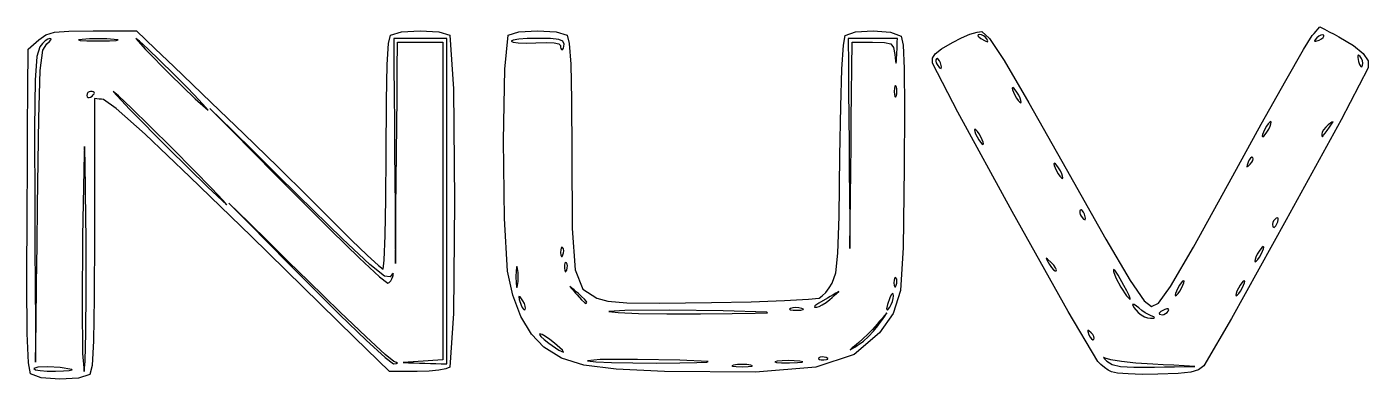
# Model space of a CAD drawing. Extents: x 35 to 641, y 65 to 139.
# Drawn here: x 35.3 to 318.6, y 64.8 to 139.2 of the extents above; entities that cross this region are included whole.
import ezdxf

# ---------------------------------------------------------------- set-up
doc = ezdxf.new("R2010")
doc.units = 0
doc.layers.get('0').update_dxf_attribs({"linetype": 'CONTINUOUS'})

msp = doc.modelspace()

# ---------------------------------------------------------------- linework, layer by layer
at = {"color": 7}
for points in [[(264.4, 66.32064), (263.678008, 66.706672), (262.894952, 67.247304), (262.145232, 67.870832), (261.52324, 68.505576), (255.256976, 79.089944), (243.437792, 100.189256), (231.93112, 121.211738), (226.602376, 131.565622), (226.607976, 132.579053), (227.18108, 133.51096), (228.514096, 134.561294), (230.799304, 135.930006), (232.69748, 136.90568), (234.5088, 137.667649), (236.028152, 138.139907), (237.050408, 138.246445), (238.627616, 136.791511), (241.738152, 132.090521), (246.956856, 123.205881), (254.858552, 109.2), (263.200272, 94.395472), (268.373488, 85.606072), (271.294208, 81.35612), (272.878448, 80.169904), (274.340272, 80.813464), (276.885312, 84.341192), (281.707336, 92.675184), (290.000128, 107.737512), (296.028256, 118.676937), (301.205128, 127.91353), (304.979504, 134.474423), (306.800128, 137.386753), (307.200128, 137.849637), (307.600128, 138.312521), (308.000128, 138.775405), (308.400128, 139.238289), (309.400128, 138.716017), (310.400128, 138.193745), (311.400128, 137.671472), (312.400128, 137.1492), (315.495568, 135.32167), (317.56792, 133.60933), (318.609944, 132.019853), (318.614744, 130.560906), (312.878408, 119.573165), (301.31756, 98.42104), (289.721648, 77.598624), (283.880104, 67.6), (282.799544, 66.7662), (281.165264, 66.253816), (278.4634, 65.968288), (274.18008, 65.815064), (270.87784, 65.797704), (267.933232, 65.887248), (265.667144, 66.06708), (264.4, 66.32064)], [(36.072549, 65.912584), (35.65615, 68.239904), (35.409262, 74.415768), (35.319529, 85.057504), (35.374593, 100.78244), (35.430945, 109.22176), (35.487297, 117.661078), (35.543649, 126.100398), (35.600001, 134.539718), (36.161154, 135.022253), (36.722306, 135.504789), (37.283459, 135.987324), (37.844612, 136.469859), (39.310019, 137.530199), (41.138549, 138.109378), (44.184674, 138.351334), (49.302865, 138.4), (51.606275, 138.4), (53.909686, 138.4), (56.213097, 138.4), (58.516507, 138.4), (62.451944, 134.61629), (66.387381, 130.832581), (70.322817, 127.048871), (74.258254, 123.265162), (81.158592, 116.594383), (88.30984, 109.619544), (94.86772, 103.167504), (99.987992, 98.06516), (103.914432, 94.157048), (107.221792, 90.95664), (109.562248, 88.7942), (110.587992, 88), (110.825624, 89.912688), (111.020224, 95.120496), (111.151712, 102.828064), (111.2, 112.24), (111.25096, 123.58219), (111.415856, 131.245842), (111.71284, 135.706572), (112.16, 137.44), (114.465624, 138.151238), (118.4, 138.388319), (122.334384, 138.151239), (124.64, 137.44), (125.416536, 126.10173), (125.675384, 102.4), (125.416536, 78.698272), (124.64, 67.36), (123.822224, 66.968336), (122.318, 66.665192), (120.262144, 66.469448), (117.78948, 66.400008), (116.316848, 66.400008), (114.844216, 66.400008), (113.371592, 66.400008), (111.89896, 66.400008), (104.597256, 73.550008), (97.295552, 80.700008), (89.993856, 87.850008), (82.692152, 95), (69.765239, 107.5558), (60.278029, 116.537563), (54.21051, 121.963832), (51.542674, 123.853138), (51.057006, 123.916422), (50.571337, 123.979706), (50.085668, 124.042991), (49.6, 124.106276), (49.6, 116.932991), (49.6, 109.759704), (49.6, 102.586424), (49.6, 95.413136), (49.549984, 81.91488), (49.386619, 72.884352), (49.089946, 67.704936), (48.64, 65.76), (46.257527, 65.000824), (42.277658, 64.78644), (38.337098, 65.096984), (36.072549, 65.912584)], [(39.552904, 135.665062), (40.084257, 136.105737), (40.383052, 136.466612), (40.428114, 136.710446), (40.198267, 136.8), (39.747619, 136.659704), (39.19149, 136.277711), (38.600525, 135.712361), (38.045363, 135.021995), (37.399178, 132.997113), (37.047408, 127.934145), (36.928894, 117.865101), (36.98247, 100.821992), (37.028086, 92.716496), (37.073702, 84.611), (37.119318, 76.505496), (37.164934, 68.4), (37.269316, 76.666264), (37.373698, 84.932536), (37.478082, 93.1988), (37.582464, 101.465064), (37.85005, 119.966085), (38.161442, 129.989694), (38.675955, 134.300988), (39.552904, 135.665062)], [(53.8, 136.585764), (52.211562, 136.680505), (50.4, 136.712085), (48.588438, 136.680505), (47, 136.585764), (46.216406, 136.466859), (46.59625, 136.369487), (48.027969, 136.303695), (50.4, 136.279527), (52.772031, 136.303695), (54.20375, 136.369487), (54.583594, 136.466859), (53.8, 136.585764)], [(66.4, 129.2), (63.422189, 132.150938), (60.909095, 134.5675), (59.125334, 136.200313), (58.335522, 136.8), (60.395991, 134.428876), (65.527346, 129.211209), (70.874959, 123.990554), (73.5842, 121.610469), (73.136183, 122.206091), (71.632323, 123.835575), (69.308352, 126.249889), (66.4, 129.2)], [(124, 102.4), (124, 111), (124, 119.6), (124, 128.2), (124, 136.8), (122.6, 136.8), (121.2, 136.8), (119.8, 136.8), (118.4, 136.8), (117, 136.8), (115.6, 136.8), (114.2, 136.8), (112.8, 136.8), (112.84688, 130.85), (112.89376, 124.9), (112.94064, 118.95), (112.98752, 113), (113.0344, 107.05), (113.08128, 101.1), (113.12816, 95.15), (113.17504, 89.2), (113.2312, 95.05), (113.28736, 100.9), (113.34352, 106.75), (113.39968, 112.6), (113.45584, 118.45), (113.512, 124.3), (113.56816, 130.15), (113.62432, 136), (114.821296, 136), (116.018272, 136), (117.215256, 136), (118.412232, 136), (119.609208, 136), (120.806192, 136), (122.003168, 136), (123.200152, 136), (123.200152, 127.610452), (123.200152, 119.220904), (123.200152, 110.83136), (123.200152, 102.441808), (123.200152, 94.052256), (123.200152, 85.662712), (123.200152, 77.273168), (123.200152, 68.883616), (122.150152, 68.810176), (121.100152, 68.736736), (120.050152, 68.663296), (119.000152, 68.589856), (117.950152, 68.516416), (116.900152, 68.442976), (115.850152, 68.369536), (114.800152, 68.296096), (115.950152, 68.259136), (117.100152, 68.222096), (118.250152, 68.185136), (119.400152, 68.148096), (120.550152, 68.111136), (121.700152, 68.074096), (122.850152, 68.037136), (124, 68), (124, 76.6), (124, 85.2), (124, 93.8), (124, 102.4)], [(170, 66.442672), (159.766576, 66.926008), (152.944416, 67.77396), (148.275328, 69.239872), (144.501136, 71.577096), (141.877304, 74.288432), (139.649776, 78.0186), (137.930496, 82.533744), (136.831392, 87.6), (136.18028, 98.724112), (135.996144, 115.182957), (136.261784, 130.310322), (136.96, 137.44), (139.265624, 138.151239), (143.2, 138.388319), (147.134384, 138.151239), (149.44, 137.44), (149.886896, 135.724397), (150.183912, 131.32407), (150.348968, 123.775285), (150.400008, 112.614305), (150.517352, 96.648008), (151.154952, 87.860984), (152.741184, 83.773256), (155.704408, 81.904824), (158.026624, 81.284272), (162.048664, 80.952784), (168.955784, 80.86488), (179.9332, 80.975064), (188.303504, 81.146312), (195.372824, 81.385024), (200.396432, 81.659584), (202.6296, 81.938392), (203.292816, 82.390416), (204.0418, 83.136608), (204.784688, 84.073336), (205.4296, 85.096944), (206.155024, 87.234792), (206.605808, 91.406176), (206.8746, 99.144496), (207.05404, 111.983137), (207.218256, 122.421698), (207.461928, 130.271937), (207.776144, 135.327774), (208.152, 137.383137), (210.332584, 138.18651), (214.043664, 138.422814), (217.758744, 138.108153), (219.951344, 137.258634), (220.38112, 135.327407), (220.630632, 130.424095), (220.71388, 121.988052), (220.64484, 109.458632), (220.420264, 92.632224), (219.814608, 83.51036), (218.306632, 78.643224), (215.375104, 74.580984), (210.08544, 69.983592), (201.98964, 67.315344), (189.2428, 66.245336), (170, 66.442672)], [(148.8, 135.6), (148.55, 136.189286), (147.666664, 136.557142), (145.95, 136.746429), (143.2, 136.8), (141.025496, 136.752656), (139.244504, 136.62375), (138.040848, 136.432969), (137.59832, 136.2), (138.008168, 135.988198), (139.125176, 135.855052), (140.77876, 135.811444), (142.79832, 135.86826), (145.033584, 135.92702), (146.663608, 135.844533), (147.661408, 135.623909), (148, 135.26826), (148.03152, 134.93113), (148.117464, 134.65505), (148.244648, 134.46851), (148.4, 134.4), (148.555312, 134.494687), (148.682496, 134.7525), (148.76844, 135.134062), (148.8, 135.6)], [(213.962168, 136), (216.456304, 135.955704), (217.781776, 135.665207), (218.362232, 134.892108), (218.62128, 133.400002), (218.807992, 131.9672), (218.918488, 131.532423), (218.993048, 132.131437), (219.072008, 133.800002), (219.104008, 134.550002), (219.136008, 135.300002), (219.168008, 136.050002), (219.2, 136.8), (217.9, 136.8), (216.6, 136.8), (215.3, 136.8), (214, 136.8), (212.7, 136.8), (211.4, 136.8), (210.1, 136.8), (208.8, 136.8), (208.84664, 131.25), (208.89328, 125.7), (208.93992, 120.15), (208.98656, 114.6), (209.0332, 109.05), (209.07984, 103.5), (209.12648, 97.95), (209.17312, 92.4), (209.22968, 97.85), (209.28624, 103.3), (209.3428, 108.75), (209.39936, 114.2), (209.45592, 119.65), (209.51248, 125.1), (209.56904, 130.55), (209.6256, 136), (210.709712, 136), (211.793832, 136), (212.877944, 136), (213.962168, 136)], [(238, 136.8), (237.73284, 137.109658), (237.370928, 137.361402), (236.961744, 137.529381), (236.552784, 137.587749), (236.248496, 137.527085), (236.191296, 137.365852), (236.376656, 137.11863), (236.8, 136.8), (237.7222, 136.241314), (238.206528, 136.055086), (238.287592, 136.241314), (238, 136.8)], [(309.221168, 137.445498), (308.969424, 137.540946), (308.615048, 137.469778), (308.205104, 137.249912), (307.786664, 136.899273), (307.365464, 136.434929), (307.288904, 136.216267), (307.5732, 136.227147), (308.234464, 136.451435), (308.75612, 136.698862), (309.116032, 136.96876), (309.281824, 137.228511), (309.221168, 137.445498)], [(316.93476, 132.98524), (316.58072, 133.25885), (316.406752, 133.182178), (316.409152, 132.744697), (316.584784, 131.935871), (316.808112, 131.263177), (317.038592, 130.882906), (317.25348, 130.81781), (317.430024, 131.090633), (317.499144, 131.564777), (317.428744, 132.080038), (317.235136, 132.574247), (316.93476, 132.98524)], [(228.276064, 131.634502), (228.06204, 132.083752), (227.829496, 132.39437), (227.60648, 132.538361), (227.421064, 132.487729), (227.314632, 132.272361), (227.306632, 131.967817), (227.392384, 131.614602), (227.567048, 131.253226), (228.08668, 130.576094), (228.4202, 130.436594), (228.504376, 130.80073), (228.276064, 131.634502)], [(49.6, 125.247214), (49.536875, 125.384194), (49.365, 125.496369), (49.110625, 125.572163), (48.8, 125.6), (48.489375, 125.53315), (48.235, 125.351131), (48.063125, 125.081743), (48, 124.752786), (48.063128, 124.462842), (48.235003, 124.29968), (48.489378, 124.274872), (48.8, 124.4), (49.110625, 124.619814), (49.365, 124.85282), (49.536875, 125.07122), (49.6, 125.247214)], [(66, 113.6), (61.311876, 118.259375), (57.403186, 122.075), (54.682209, 124.653125), (53.557222, 125.6), (56.999859, 121.852525), (65.155058, 113.607319), (73.519534, 105.360208), (77.589998, 101.607024), (76.79613, 102.551168), (74.34631, 105.127064), (70.620834, 108.941176), (66, 113.6)], [(218.929824, 126.6), (218.773152, 126.830469), (218.644848, 126.71875), (218.558152, 126.297656), (218.526312, 125.6), (218.558152, 124.902344), (218.644848, 124.48125), (218.773152, 124.369531), (218.929824, 124.6), (219.054656, 125.067187), (219.096256, 125.6), (219.054656, 126.132813), (218.929824, 126.6)], [(244.8, 124.8), (244.435952, 125.42125), (244.077744, 125.93), (243.766584, 126.27375), (243.543704, 126.4), (243.45596, 126.27375), (243.51276, 125.93), (243.699096, 125.42125), (244, 124.8), (244.364048, 124.17875), (244.722256, 123.67), (245.033416, 123.32625), (245.256296, 123.2), (245.34404, 123.32625), (245.28724, 123.67), (245.100904, 124.17875), (244.8, 124.8)], [(112.610904, 86.45), (112.730752, 86.973512), (112.696832, 87.141048), (112.48744, 86.95056), (112.080816, 86.4), (110.887896, 86.562016), (107.792832, 89.000072), (101.976536, 94.438088), (92.619928, 103.6), (87.964944, 108.2), (83.309968, 112.8), (78.654982, 117.4), (74, 122), (78.598776, 117.349592), (83.197552, 112.699184), (87.796328, 108.048776), (92.395104, 103.398368), (99.597144, 96.19556), (105.6084, 90.334888), (109.800504, 86.418448), (111.545104, 85.048368), (111.862744, 85.236816), (112.169576, 85.563896), (112.430616, 85.983624), (112.610904, 86.45)], [(297.6, 117.6), (297.90092, 118.22125), (298.087256, 118.73), (298.144056, 119.07375), (298.056296, 119.2), (297.833416, 119.07375), (297.522256, 118.73), (297.164048, 118.22125), (296.8, 117.6), (296.49908, 116.97875), (296.312744, 116.47), (296.255944, 116.12625), (296.343688, 116), (296.566568, 116.12625), (296.877728, 116.47), (297.235936, 116.97875), (297.6, 117.6)], [(310.426376, 118), (311.031104, 118.845642), (311.20592, 119.186878), (310.934368, 119.060187), (310.2, 118.502044), (309.656408, 118.009812), (309.211248, 117.481222), (308.910472, 116.979708), (308.8, 116.568711), (308.81784, 116.270652), (308.86648, 116.076642), (308.93848, 116.003154), (309.026376, 116.066666), (309.20688, 116.322343), (309.531008, 116.772083), (309.952816, 117.352447), (310.426376, 118)], [(236.8, 116), (236.435952, 116.62125), (236.077744, 117.13), (235.766584, 117.47375), (235.543704, 117.6), (235.45596, 117.47375), (235.51276, 117.13), (235.699096, 116.62125), (236, 116), (236.364048, 115.37875), (236.722256, 114.87), (237.033416, 114.52625), (237.256296, 114.4), (237.34404, 114.52625), (237.28724, 114.87), (237.100904, 115.37875), (236.8, 116)], [(47.827022, 94.2), (47.742229, 104.23672), (47.639226, 111.013752), (47.531022, 113.933906), (47.430622, 112.4), (47.111552, 95.011216), (46.999282, 80.331776), (47.095026, 70.18628), (47.4, 66.399304), (47.61932, 68.593168), (47.772938, 74.566048), (47.846842, 83.405728), (47.827022, 94.2)], [(294.245496, 111.621169), (294.028504, 111.681865), (293.76876, 111.51607), (293.498856, 111.156161), (293.251432, 110.634505), (293.027144, 109.973249), (293.016264, 109.688945), (293.23492, 109.765425), (293.699272, 110.186625), (294.049912, 110.605065), (294.269776, 111.015009), (294.340976, 111.369389), (294.245496, 111.621169)], [(253.6, 108.8), (253.235952, 109.421248), (252.877744, 109.93), (252.566584, 110.273752), (252.343704, 110.4), (252.25596, 110.273752), (252.31276, 109.93), (252.499096, 109.421248), (252.8, 108.8), (253.164048, 108.178752), (253.522256, 107.67), (253.833416, 107.326248), (254.056296, 107.2), (254.14404, 107.326248), (254.08724, 107.67), (253.900904, 108.178752), (253.6, 108.8)], [(112.8, 68.551336), (111.00844, 70.019256), (107.017504, 73.701856), (101.417816, 79.043416), (94.8, 85.488184), (90.6, 89.616136), (86.4, 93.744088), (82.2, 97.872048), (78, 102), (82.198216, 97.75), (86.396432, 93.5), (90.59464, 89.25), (94.792856, 85), (101.408456, 78.4042), (107.007408, 73.012304), (110.99908, 69.38004), (112.792856, 68.06316), (113.393824, 68.11012), (113.595048, 68.18716), (113.396976, 68.324256), (112.800056, 68.551312), (112.80004, 68.551312), (112.800024, 68.551312), (112.800016, 68.551312), (112.8, 68.551336)], [(258.676064, 99.634504), (258.46204, 100.083752), (258.229496, 100.394368), (258.00648, 100.53836), (257.821064, 100.48772), (257.714632, 100.272352), (257.706632, 99.967808), (257.792384, 99.614592), (257.967048, 99.253216), (258.486688, 98.576088), (258.8202, 98.436584), (258.904376, 98.80072), (258.676064, 99.634504)], [(299.505248, 98.041552), (299.635144, 98.498936), (299.620584, 98.790024), (299.469728, 98.895072), (299.190872, 98.794336), (298.883808, 98.54516), (298.632344, 98.228016), (298.462432, 97.88364), (298.400032, 97.552784), (298.497936, 96.948784), (298.753224, 96.845912), (299.108224, 97.218664), (299.505248, 98.041552)], [(148.483336, 92.583336), (148.300648, 92.650056), (148.160528, 92.474312), (148.076776, 92.0906), (148.063176, 91.533376), (148.119016, 90.974936), (148.223504, 90.702904), (148.36868, 90.725304), (148.546536, 91.050072), (148.671544, 91.495904), (148.701304, 91.933608), (148.637864, 92.31288), (148.483368, 92.583408), (148.48336, 92.583408), (148.483352, 92.583408), (148.483344, 92.583408), (148.483336, 92.583336)], [(296, 91.2), (296.30092, 91.821248), (296.487256, 92.33), (296.544056, 92.673752), (296.456312, 92.8), (296.233432, 92.673752), (295.922272, 92.33), (295.564064, 91.821248), (295.2, 91.2), (294.89908, 90.578752), (294.712744, 90.07), (294.655944, 89.726248), (294.743688, 89.6), (294.966568, 89.726248), (295.277728, 90.07), (295.635936, 90.578752), (296, 91.2)], [(138.964584, 88.2), (138.829968, 88.61484), (138.719728, 88.413752), (138.645248, 87.655784), (138.617888, 86.4), (138.645248, 85.144216), (138.719728, 84.386248), (138.829968, 84.18516), (138.964584, 84.6), (139.07184, 85.440936), (139.1076, 86.4), (139.07184, 87.359064), (138.964584, 88.2)], [(149.283336, 89.383336), (149.100648, 89.450056), (148.960528, 89.274312), (148.876776, 88.8906), (148.863176, 88.333376), (148.919016, 87.774936), (149.023504, 87.502904), (149.16868, 87.525304), (149.346536, 87.850072), (149.471544, 88.295904), (149.501304, 88.733616), (149.437864, 89.112888), (149.283368, 89.383408), (149.28336, 89.383408), (149.283352, 89.383408), (149.283344, 89.383408), (149.283336, 89.383336)], [(251.662976, 89.419048), (250.879728, 90.152856), (250.575584, 90.354392), (250.719472, 89.9926), (251.280312, 89.036384), (251.721744, 88.3818), (252.140728, 87.90324), (252.489944, 87.646008), (252.722096, 87.655448), (252.756896, 87.912992), (252.568816, 88.33136), (252.192584, 88.852672), (251.662976, 89.419048)], [(267.028488, 84.6), (265.787624, 86.745632), (265.12092, 87.794424), (264.851624, 87.979344), (264.802984, 87.533336), (265.285432, 86.227416), (266.38304, 84.229928), (267.580192, 82.400808), (268.361256, 81.6), (268.375096, 81.83672), (268.12844, 82.481248), (267.664984, 83.43516), (267.028488, 84.6)], [(218.883336, 86.183336), (218.700648, 86.249976), (218.560536, 86.074232), (218.476776, 85.69052), (218.463176, 85.133296), (218.519016, 84.574856), (218.623504, 84.302824), (218.76868, 84.325224), (218.946536, 84.649992), (219.071544, 85.095824), (219.101304, 85.533536), (219.037864, 85.912808), (218.883368, 86.183328), (218.88336, 86.183328), (218.883352, 86.183328), (218.883344, 86.183328), (218.883336, 86.183336)], [(279.2, 84), (279.50092, 84.621248), (279.687256, 85.13), (279.744056, 85.473752), (279.656312, 85.6), (279.433432, 85.473752), (279.122272, 85.13), (278.764064, 84.621248), (278.4, 84), (278.09908, 83.378752), (277.912744, 82.87), (277.855944, 82.526248), (277.943688, 82.4), (278.166568, 82.526248), (278.477728, 82.87), (278.835936, 83.378752), (279.2, 84)], [(292, 84), (292.30092, 84.621248), (292.487256, 85.13), (292.544056, 85.473752), (292.456312, 85.6), (292.233432, 85.473752), (291.922272, 85.13), (291.564064, 84.621248), (291.2, 84), (290.89908, 83.378752), (290.712744, 82.87), (290.655944, 82.526248), (290.743688, 82.4), (290.966568, 82.526248), (291.277728, 82.87), (291.635936, 83.378752), (292, 84)], [(140.097656, 81.34), (139.52892, 82.16504), (139.255096, 82.248032), (139.302856, 81.649736), (139.69884, 80.430928), (139.92208, 79.955744), (140.161144, 79.622864), (140.387392, 79.462656), (140.572168, 79.505536), (140.650648, 79.766152), (140.587368, 80.198904), (140.397888, 80.7436), (140.097656, 81.34)], [(153.6, 81.076008), (153.457968, 81.303432), (153.071248, 81.718616), (152.498904, 82.262496), (151.8, 82.876008), (151.35, 83.257008), (150.9, 83.638008), (150.45, 84.019), (150, 84.4), (150.381, 83.95), (150.761992, 83.5), (151.142992, 83.05), (151.523992, 82.6), (152.452568, 81.558224), (153.099064, 80.9636), (153.477024, 80.806176), (153.6, 81.076008)], [(204.911376, 81.64748), (205.383536, 82.059352), (205.855688, 82.471224), (206.32784, 82.883088), (206.8, 83.29496), (206.2, 82.943624), (205.6, 82.592288), (205, 82.240944), (204.4, 81.889608), (202.58188, 80.81404), (201.735576, 80.251184), (201.665976, 80.035144), (202.178024, 80.000024), (202.655032, 80.130024), (203.329376, 80.483976), (204.111384, 81.007816), (204.911376, 81.64748)], [(218.33152, 82.4), (218.26872, 82.819664), (218.124872, 82.892384), (217.901448, 82.618888), (217.6, 82), (217.068408, 80.554032), (216.891208, 79.62688), (217.068408, 79.386288), (217.6, 80), (217.89764, 80.560624), (218.134776, 81.2), (218.287408, 81.839376), (218.33152, 82.4)], [(191.6, 78.932912), (182.405816, 79.248216), (171.054584, 79.383928), (161.631648, 79.324968), (158.22236, 79.056232), (160.177584, 78.852336), (164.482816, 78.699144), (170.502232, 78.611496), (177.6, 78.604296), (184.27344, 78.658616), (189.137504, 78.738696), (191.732816, 78.833744), (191.6, 78.932912)], [(198.984776, 79.754392), (198.357568, 79.866144), (197.695992, 79.897824), (197.078816, 79.850384), (196.584776, 79.72476), (196.391784, 79.572392), (196.59428, 79.452072), (197.145832, 79.375912), (198, 79.355992), (198.820208, 79.396632), (199.27928, 79.485288), (199.34488, 79.60892), (198.984752, 79.754448), (198.984752, 79.754456), (198.984752, 79.754472), (198.984752, 79.75448), (198.984776, 79.754392)], [(272.8, 78.167552), (272.223592, 78.435104), (271.541248, 78.837424), (270.83828, 79.320016), (270.2, 79.828384), (269.202632, 80.557056), (268.833896, 80.553056), (269.112504, 79.944048), (270.057144, 78.856872), (270.651232, 78.373728), (271.339464, 77.987568), (272.036536, 77.73756), (272.657144, 77.66292), (273.280032, 77.71284), (273.507448, 77.799344), (273.345432, 77.943744), (272.8, 78.167552)], [(276.394336, 79.19084), (276.495064, 79.469696), (276.390008, 79.620552), (276.09892, 79.635112), (275.641552, 79.505216), (274.818664, 79.108152), (274.445912, 78.753152), (274.548784, 78.497872), (275.152784, 78.399968), (275.48364, 78.462368), (275.828016, 78.63228), (276.14516, 78.883744), (276.394336, 79.19084)], [(215.03668, 76.060456), (215.5238, 76.745344), (216.01092, 77.430224), (216.49804, 78.115112), (216.98516, 78.8), (216.470304, 78.207112), (215.955448, 77.614232), (215.4406, 77.021344), (214.925744, 76.428456), (213.981464, 75.387168), (212.932792, 74.305096), (211.907448, 73.310152), (211.033168, 72.530248), (210.574872, 72.148584), (210.116584, 71.766912), (209.658288, 71.385248), (209.2, 71.003576), (209.686024, 71.293248), (210.172048, 71.582912), (210.658072, 71.872584), (211.144096, 72.162248), (212.052704, 72.828304), (213.089488, 73.785304), (214.12672, 74.90532), (215.03668, 76.060456)], [(146.8, 72.3752), (145.80852, 73.14132), (144.883096, 73.773032), (144.127264, 74.204832), (143.644576, 74.371232), (143.565136, 74.2246), (143.907344, 73.804056), (144.607016, 73.174296), (145.6, 72.4), (147.698608, 70.950104), (148.68112, 70.46096), (148.423072, 70.935136), (146.8, 72.3752)], [(260.099272, 74.613336), (259.63492, 75.034536), (259.416264, 75.111096), (259.427144, 74.826792), (259.651432, 74.165536), (259.898856, 73.64388), (260.168752, 73.283968), (260.428504, 73.118176), (260.645496, 73.178896), (260.740944, 73.43064), (260.669744, 73.785016), (260.44988, 74.19496), (260.099272, 74.613336)], [(179.2, 68.491472), (173.236248, 68.810104), (164.262648, 68.9684), (156.394336, 68.93568), (153.746416, 68.681256), (155.476128, 68.481832), (158.815512, 68.324552), (163.283744, 68.225208), (168.4, 68.199608), (173.212184, 68.235048), (176.852504, 68.301928), (178.96656, 68.390592), (179.2, 68.491472)], [(198.585672, 68.579784), (197.398112, 68.679296), (196.097264, 68.710896), (194.840616, 68.674896), (193.785672, 68.571576), (193.315768, 68.443352), (193.65204, 68.339576), (194.708712, 68.270856), (196.4, 68.247816), (198.057464, 68.276696), (199.02204, 68.348856), (199.222016, 68.453472), (198.585672, 68.579784)], [(204.15, 69.346488), (203.704168, 69.471496), (203.266456, 69.501256), (202.887184, 69.437816), (202.616664, 69.28332), (202.550024, 69.100632), (202.725768, 68.96052), (203.10948, 68.87676), (203.666704, 68.86316), (204.225144, 68.919), (204.497176, 69.023488), (204.474776, 69.168664), (204.150008, 69.34652), (204.150008, 69.346512), (204.150008, 69.346504), (204.150008, 69.346496), (204.15, 69.346488)], [(273.118352, 67.948288), (269.57856, 68.1868), (266.506104, 68.502312), (264.230344, 68.853728), (263.080648, 69.2), (262.752208, 69.400152), (262.712528, 69.353752), (262.94948, 69.080472), (263.450904, 68.6), (264.556192, 67.892328), (266.27612, 67.487904), (269.092872, 67.3266), (273.488608, 67.34828), (275.616448, 67.38532), (277.744296, 67.42236), (279.872136, 67.4594), (281.999984, 67.49644), (279.779576, 67.609368), (277.55916, 67.722296), (275.338744, 67.835224), (273.118352, 67.948288)], [(44.8, 66.85048), (42.345805, 67.222984), (39.729605, 67.385512), (37.648602, 67.323192), (36.8, 67.021144), (37.162969, 66.787288), (38.15125, 66.60972), (39.613906, 66.505776), (41.4, 66.492816), (43.091406, 66.549776), (44.29625, 66.636192), (44.902969, 66.740352), (44.8, 66.85048)], [(188.2, 67.764584), (187.359064, 67.871848), (186.4, 67.907608), (185.440936, 67.871848), (184.6, 67.764584), (184.18516, 67.629968), (184.386248, 67.519728), (185.144216, 67.445248), (186.4, 67.417888), (187.655784, 67.445248), (188.413752, 67.519728), (188.61484, 67.629968), (188.2, 67.764584)]]:
    msp.add_lwpolyline(points, dxfattribs=at)

doc.saveas('drawing.dxf')
